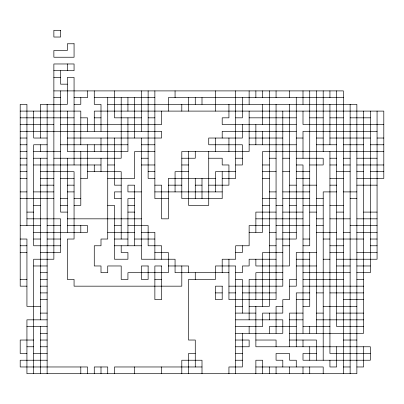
<?xml version="1.0" encoding="UTF-8"?>
<svg xmlns="http://www.w3.org/2000/svg" width="404" height="404" viewBox="0 0 404 404"><rect width="100%" height="100%" fill="white"/><g stroke="black" fill="none" stroke-linecap="round" stroke-linejoin="round"><path stroke-width="0.61" d="M53.868 70.7L74.068 70.7L74.068 63.968L53.868 63.968L53.868 259.232L33.668 259.232L33.668 373.7M53.868 77.432L60.6 77.432M67.332 84.168L60.6 84.168L60.6 70.7M53.868 90.9L343.4 90.9L343.4 373.7M53.868 97.632L60.6 97.632M74.068 97.632L87.532 97.632L87.532 90.9M94.268 97.632L154.868 97.632M343.4 97.632L168.332 97.632L168.332 111.1M74.068 104.368L80.8 104.368L80.8 97.632M107.732 104.368L356.868 104.368L356.868 373.7L26.932 373.7L26.932 319.832L47.132 319.832M20.2 111.1L80.8 111.1L80.8 144.768M20.2 117.832L74.068 117.832M80.8 117.832L87.532 117.832L87.532 131.3M94.268 117.832L101 117.832M141.4 117.832L114.468 117.832L114.468 90.9M148.132 117.832L154.868 117.832M235.668 117.832L242.4 117.832L242.4 97.632M249.132 117.832L296.268 117.832M309.732 117.832L323.2 117.832M329.932 117.832L343.4 117.832M350.132 117.832L370.332 117.832M20.2 124.568L53.868 124.568M60.6 124.568L161.6 124.568L161.6 111.1M296.268 124.568L222.2 124.568L222.2 117.832L228.932 117.832L228.932 104.368M383.8 124.568L303 124.568L303 111.1M20.2 131.3L161.6 131.3L161.6 138.032L67.332 138.032M296.268 131.3L222.2 131.3L222.2 138.032M377.068 131.3L303 131.3L303 158.232M20.2 138.032L26.932 138.032M47.132 138.032L33.668 138.032L33.668 111.1M249.132 138.032L282.8 138.032M296.268 138.032L303 138.032M316.468 138.032L323.2 138.032M329.932 138.032L370.332 138.032M377.068 138.032L383.8 138.032M20.2 144.768L26.932 144.768M47.132 144.768L33.668 144.768L33.668 245.768L60.6 245.768M60.6 144.768L127.932 144.768M141.4 144.768L154.868 144.768M249.132 144.768L296.268 144.768M316.468 144.768L336.668 144.768M343.4 144.768L363.6 144.768M370.332 144.768L383.8 144.768M20.2 151.5L26.932 151.5M33.668 151.5L60.6 151.5M154.868 151.5L134.668 151.5L134.668 178.432L107.732 178.432M383.8 151.5L262.6 151.5L262.6 232.3L249.132 232.3M20.2 158.232L26.932 158.232M33.668 158.232L47.132 158.232M53.868 158.232L121.2 158.232L121.2 97.632M141.4 158.232L148.132 158.232M181.8 158.232L195.268 158.232L195.268 151.5M208.732 158.232L222.2 158.232L222.2 164.968L228.932 164.968L228.932 185.168L208.732 185.168M235.668 158.232L242.4 158.232M269.332 158.232L276.068 158.232M282.8 158.232L289.532 158.232M296.268 158.232L323.2 158.232L323.2 164.968L309.732 164.968M329.932 158.232L336.668 158.232M343.4 158.232L350.132 158.232M356.868 158.232L377.068 158.232M20.2 164.968L26.932 164.968M33.668 164.968L101 164.968M107.732 164.968L114.468 164.968M141.4 164.968L154.868 164.968M181.8 164.968L188.532 164.968M235.668 164.968L242.4 164.968L242.4 144.768L208.732 144.768L208.732 138.032L242.4 138.032L242.4 124.568M262.6 164.968L269.332 164.968M296.268 164.968L303 164.968L303 333.3M329.932 164.968L336.668 164.968M343.4 164.968L350.132 164.968M356.868 164.968L383.8 164.968M20.2 171.7L26.932 171.7M40.4 171.7L74.068 171.7L74.068 239.032L67.332 239.032L67.332 279.432L74.068 279.432L74.068 286.168L181.8 286.168L181.8 265.968M87.532 171.7L121.2 171.7L121.2 239.032M148.132 171.7L154.868 171.7M188.532 171.7L175.068 171.7L175.068 191.9M235.668 171.7L215.468 171.7L215.468 191.9M262.6 171.7L276.068 171.7M282.8 171.7L289.532 171.7M296.268 171.7L309.732 171.7M336.668 171.7L350.132 171.7M356.868 171.7L363.6 171.7M370.332 171.7L383.8 171.7M20.2 178.432L26.932 178.432M40.4 178.432L53.868 178.432M60.6 178.432L74.068 178.432M80.8 178.432L87.532 178.432L87.532 144.768M154.868 178.432L148.132 178.432L148.132 90.9M215.468 178.432L168.332 178.432L168.332 218.832L161.6 218.832L161.6 185.168L154.868 185.168M222.2 178.432L235.668 178.432L235.668 90.9M262.6 178.432L269.332 178.432M296.268 178.432L309.732 178.432M329.932 178.432L343.4 178.432M356.868 178.432L383.8 178.432L383.8 111.1L94.268 111.1L94.268 131.3M40.4 185.168L53.868 185.168M67.332 185.168L74.068 185.168M121.2 185.168L114.468 185.168L114.468 138.032M168.332 185.168L181.8 185.168M195.268 185.168L202 185.168M289.532 185.168L296.268 185.168M303 185.168L316.468 185.168M329.932 185.168L336.668 185.168M356.868 185.168L377.068 185.168M20.2 191.9L26.932 191.9M33.668 191.9L53.868 191.9M67.332 191.9L74.068 191.9M121.2 191.9L114.468 191.9L114.468 198.632L121.2 198.632M141.4 191.9L127.932 191.9L127.932 185.168L134.668 185.168L134.668 245.768M154.868 191.9L222.2 191.9M269.332 191.9L276.068 191.9M282.8 191.9L309.732 191.9M336.668 191.9L323.2 191.9L323.2 360.232M343.4 191.9L356.868 191.9M20.2 198.632L53.868 198.632M60.6 198.632L67.332 198.632M74.068 198.632L80.8 198.632M134.668 198.632L127.932 198.632L127.932 245.768M168.332 198.632L154.868 198.632L154.868 90.9M262.6 198.632L276.068 198.632M282.8 198.632L309.732 198.632M316.468 198.632L323.2 198.632M350.132 198.632L356.868 198.632M33.668 205.368L40.4 205.368M60.6 205.368L67.332 205.368M74.068 205.368L80.8 205.368L80.8 151.5M107.732 205.368L114.468 205.368L114.468 259.232L127.932 259.232L127.932 252.5L121.2 252.5L121.2 245.768M127.932 205.368L134.668 205.368M262.6 205.368L269.332 205.368M276.068 205.368L282.8 205.368M289.532 205.368L296.268 205.368M303 205.368L323.2 205.368M329.932 205.368L343.4 205.368M26.932 212.1L33.668 212.1M67.332 212.1L60.6 212.1L60.6 90.9M127.932 212.1L134.668 212.1M276.068 212.1L255.868 212.1L255.868 232.3M282.8 212.1L303 212.1M309.732 212.1L316.468 212.1M336.668 212.1L343.4 212.1M363.6 212.1L377.068 212.1M26.932 218.832L60.6 218.832L60.6 252.5L40.4 252.5M67.332 218.832L141.4 218.832M255.868 218.832L303 218.832M316.468 218.832L323.2 218.832M329.932 218.832L350.132 218.832M356.868 218.832L377.068 218.832M20.2 225.568L40.4 225.568M47.132 225.568L60.6 225.568M67.332 225.568L87.532 225.568L87.532 232.3L33.668 232.3M114.468 225.568L121.2 225.568M127.932 225.568L148.132 225.568L148.132 245.768L161.6 245.768L161.6 259.232M269.332 225.568L249.132 225.568L249.132 245.768L235.668 245.768L235.668 259.232L222.2 259.232L222.2 272.7M276.068 225.568L309.732 225.568M316.468 225.568L323.2 225.568M350.132 225.568L377.068 225.568M107.732 232.3L134.668 232.3M141.4 232.3L154.868 232.3L154.868 259.232M269.332 232.3L276.068 232.3M282.8 232.3L296.268 232.3M316.468 232.3L336.668 232.3M343.4 232.3L350.132 232.3M356.868 232.3L377.068 232.3M20.2 239.032L26.932 239.032L26.932 306.368L40.4 306.368M33.668 239.032L40.4 239.032M47.132 239.032L60.6 239.032M114.468 239.032L127.932 239.032M134.668 239.032L154.868 239.032M276.068 239.032L296.268 239.032L296.268 97.632M303 239.032L309.732 239.032M323.2 239.032L329.932 239.032M336.668 239.032L363.6 239.032M370.332 239.032L377.068 239.032M20.2 245.768L26.932 245.768M114.468 245.768L141.4 245.768M269.332 245.768L276.068 245.768M282.8 245.768L289.532 245.768M303 245.768L309.732 245.768L309.732 90.9M329.932 245.768L343.4 245.768M370.332 245.768L377.068 245.768M20.2 252.5L26.932 252.5M154.868 252.5L168.332 252.5L168.332 272.7L127.932 272.7L127.932 279.432L121.2 279.432L121.2 265.968L107.732 265.968L107.732 272.7L101 272.7L101 265.968L94.268 265.968L94.268 245.768L101 245.768L101 239.032L107.732 239.032L107.732 97.632M235.668 252.5L242.4 252.5L242.4 245.768M282.8 252.5L262.6 252.5L262.6 306.368M316.468 252.5L296.268 252.5L296.268 286.168L289.532 286.168M329.932 252.5L343.4 252.5M356.868 252.5L377.068 252.5M276.068 259.232L249.132 259.232L249.132 265.968L242.4 265.968L242.4 272.7L235.668 272.7M296.268 259.232L309.732 259.232M323.2 259.232L329.932 259.232M336.668 259.232L377.068 259.232L377.068 111.1M33.668 265.968L47.132 265.968M168.332 265.968L188.532 265.968L188.532 272.7M296.268 265.968L316.468 265.968M336.668 265.968L350.132 265.968M356.868 265.968L370.332 265.968M40.4 272.7L47.132 272.7M228.932 272.7L175.068 272.7L175.068 259.232L141.4 259.232L141.4 138.032M282.8 272.7L255.868 272.7L255.868 299.632M303 272.7L350.132 272.7M356.868 272.7L370.332 272.7L370.332 111.1M20.2 279.432L26.932 279.432M40.4 279.432L47.132 279.432M154.868 279.432L161.6 279.432M235.668 279.432L242.4 279.432L242.4 313.1M282.8 279.432L249.132 279.432L249.132 319.832M296.268 279.432L289.532 279.432L289.532 299.632L282.8 299.632L282.8 313.1L262.6 313.1L262.6 326.568L235.668 326.568M303 279.432L343.4 279.432M356.868 279.432L363.6 279.432M26.932 286.168L20.2 286.168L20.2 104.368L26.932 104.368L26.932 225.568M40.4 286.168L47.132 286.168M228.932 286.168L282.8 286.168L282.8 111.1M303 286.168L363.6 286.168M40.4 292.9L47.132 292.9M215.468 292.9L222.2 292.9M228.932 292.9L235.668 292.9M242.4 292.9L276.068 292.9M309.732 292.9L296.268 292.9L296.268 346.768M316.468 292.9L323.2 292.9M329.932 292.9L363.6 292.9M40.4 299.632L47.132 299.632M296.268 299.632L309.732 299.632M343.4 299.632L363.6 299.632M235.668 306.368L242.4 306.368M249.132 306.368L269.332 306.368L269.332 90.9M282.8 306.368L276.068 306.368L276.068 333.3M303 306.368L309.732 306.368L309.732 252.5M323.2 306.368L356.868 306.368M40.4 313.1L47.132 313.1M235.668 313.1L255.868 313.1M303 313.1L289.532 313.1L289.532 346.768M316.468 313.1L323.2 313.1M336.668 313.1L363.6 313.1M235.668 319.832L282.8 319.832L282.8 333.3L235.668 333.3M289.532 319.832L303 319.832M316.468 319.832L363.6 319.832M26.932 326.568L47.132 326.568M296.268 326.568L269.332 326.568L269.332 333.3M303 326.568L329.932 326.568M363.6 326.568L336.668 326.568L336.668 90.9M40.4 333.3L47.132 333.3M289.532 333.3L363.6 333.3L363.6 111.1M33.668 340.032L20.2 340.032L20.2 353.5L26.932 353.5M40.4 340.032L47.132 340.032M235.668 340.032L249.132 340.032L249.132 346.768L235.668 346.768M255.868 340.032L276.068 340.032L276.068 346.768M289.532 340.032L316.468 340.032L316.468 360.232M343.4 340.032L356.868 340.032M26.932 346.768L33.668 346.768M40.4 346.768L47.132 346.768M33.668 353.5L47.132 353.5M195.268 353.5L188.532 353.5L188.532 373.7M235.668 353.5L242.4 353.5M316.468 353.5L303 353.5L303 360.232L370.332 360.232L370.332 346.768L255.868 346.768L255.868 306.368M370.332 353.5L329.932 353.5L329.932 151.5M47.132 360.232L20.2 360.232L20.2 366.968L87.532 366.968L87.532 373.7M235.668 360.232L242.4 360.232M202 366.968L114.468 366.968L114.468 373.7M255.868 366.968L323.2 366.968L323.2 373.7M343.4 366.968L350.132 366.968M356.868 366.968L363.6 366.968L363.6 346.768M350.132 104.368L350.132 373.7M336.668 346.768L336.668 366.968L329.932 366.968L329.932 360.232M329.932 90.9L329.932 97.632M329.932 104.368L329.932 144.768M323.2 90.9L323.2 151.5M316.468 90.9L316.468 333.3M309.732 326.568L309.732 333.3M309.732 346.768L309.732 360.232M309.732 366.968L309.732 373.7M303 90.9L303 104.368M303 340.032L303 346.768M303 366.968L303 373.7M296.268 366.968L296.268 360.232L289.532 360.232L289.532 353.5L276.068 353.5L276.068 360.232L282.8 360.232L282.8 366.968M289.532 90.9L289.532 97.632M289.532 104.368L289.532 265.968L255.868 265.968L255.868 259.232M289.532 366.968L289.532 373.7M276.068 90.9L276.068 97.632M276.068 104.368L276.068 299.632L228.932 299.632L228.932 259.232M276.068 366.968L276.068 373.7M269.332 313.1L269.332 319.832M269.332 366.968L269.332 373.7M262.6 90.9L262.6 97.632M262.6 104.368L262.6 124.568M262.6 131.3L262.6 144.768M262.6 373.7L262.6 360.232L255.868 360.232L255.868 373.7M255.868 90.9L255.868 97.632M255.868 124.568L255.868 144.768M249.132 90.9L249.132 104.368M249.132 111.1L249.132 151.5L181.8 151.5L181.8 198.632L222.2 198.632L222.2 171.7M249.132 326.568L249.132 333.3M242.4 333.3L242.4 366.968L228.932 366.968L228.932 373.7M235.668 373.7L235.668 265.968L215.468 265.968L215.468 279.432L188.532 279.432L188.532 340.032L195.268 340.032L195.268 366.968M228.932 138.032L228.932 151.5M215.468 90.9L215.468 111.1M215.468 138.032L215.468 151.5M208.732 151.5L208.732 205.368L188.532 205.368L188.532 151.5M202 97.632L202 104.368M202 178.432L202 198.632M202 373.7L202 360.232L181.8 360.232L181.8 373.7M195.268 97.632L195.268 104.368M195.268 178.432L195.268 198.632M195.268 272.7L195.268 279.432M188.532 97.632L188.532 111.1M181.8 104.368L181.8 111.1M175.068 90.9L175.068 97.632M161.6 366.968L161.6 373.7M141.4 90.9L141.4 131.3M134.668 97.632L134.668 138.032M134.668 366.968L134.668 373.7M127.932 97.632L127.932 111.1M127.932 117.832L127.932 151.5L67.332 151.5L67.332 111.1M107.732 373.7L107.732 366.968L94.268 366.968L94.268 373.7M101 131.3L101 104.368L94.268 104.368L94.268 90.9M101 138.032L101 151.5M101 158.232L101 171.7M101 366.968L101 373.7M94.268 144.768L94.268 151.5M94.268 164.968L94.268 171.7M80.8 225.568L80.8 232.3M80.8 366.968L80.8 373.7M74.068 164.968L74.068 77.432L67.332 77.432L67.332 104.368L40.4 104.368L40.4 138.032M67.332 63.968L67.332 70.7M67.332 158.232L67.332 232.3M47.132 104.368L47.132 373.7M40.4 144.768L40.4 151.5M40.4 158.232L40.4 319.832M40.4 326.568L40.4 373.7M60.6 30.3L53.868 30.3L53.868 37.032L60.6 37.032L60.6 30.3M74.068 43.768L67.332 43.768L67.332 50.5L53.868 50.5L53.868 57.232L74.068 57.232L74.068 43.768M148.132 265.968L141.4 265.968L141.4 279.432L148.132 279.432L148.132 265.968M161.6 265.968L154.868 265.968L154.868 299.632L161.6 299.632L161.6 265.968M222.2 286.168L215.468 286.168L215.468 299.632L222.2 299.632L222.2 286.168"/></g></svg>
